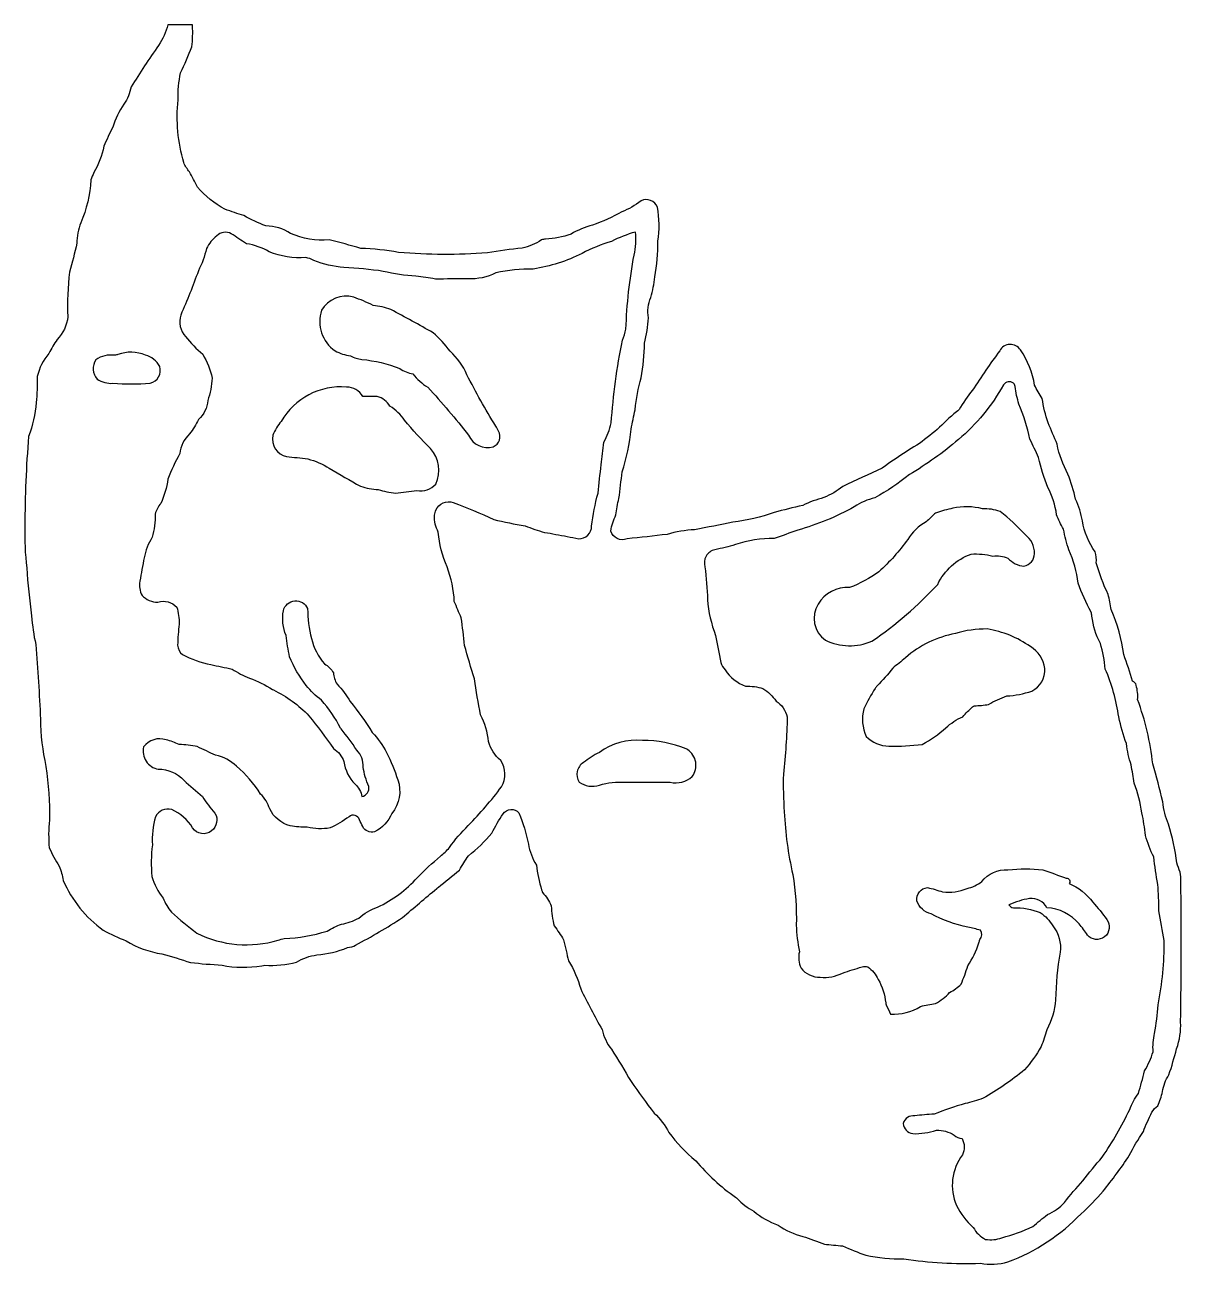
# Model space of a CAD drawing. Header units: millimetres. Extents: x 3.9 to 71.9, y 0.7 to 73.5.
import ezdxf

# ---------------------------------------------------------------- set-up
doc = ezdxf.new("R2010")
doc.units = ezdxf.units.MM
doc.layers.add('C7', color=7, linetype='Continuous')

msp = doc.modelspace()

# ---------------------------------------------------------------- linework, layer by layer
at = {"layer": 'C7'}
for points in [[(66.87, 42.523, -0.120641), (66.127, 44.34, 0.061895), (65.715, 45.612, 0.038564), (65.266, 47.095, -0.078168), (64.633, 48.843, 0.001653), (64.101, 50.101, -0.047253), (63.758, 51.542, -0.034357), (63.305, 52.323, 0.114038), (62.471, 54.39, 0.581688), (61.259, 54.333, 0.0106), (60.432, 53.199, -0.016846), (59.658, 52.025, 0.052365), (58.874, 50.882, -0.001454), (58.261, 50.382, -0.069715), (55.892, 48.492, 0.016141), (54.343, 47.438, 0.002203), (52.026, 46.371, -0.069623), (50.923, 45.71, 0.049423), (49.673, 45.256, 0.014042), (48.003, 44.832, -0.050497), (45.576, 44.27, -0.004667), (43.324, 43.827, 0.057546), (41.703, 43.553, -0.007358), (39.352, 43.295, -0.451213), (38.392, 43.745, -0.075003), (38.696, 44.69, -0.036254), (38.871, 45.661, 0.003591), (39.061, 47.219, 0.054277), (39.585, 49.738, 0.000749), (39.827, 50.88, -0.041972), (40.179, 52.761, 0.043104), (40.372, 54.782, 0.038823), (40.615, 56.28, -0.143898), (40.738, 57.479, 0.054186), (40.983, 58.681, 0.04672), (41.158, 60.78, 0.08321), (41.138, 62.784, 0.419603), (40.176, 63.161, -0.073392), (39.042, 62.504, -0.03401), (37.322, 61.722, 0.06469), (36.056, 61.201, -0.079171), (34.556, 60.9, 0.065504), (34.32, 60.858, -0.10531), (33.18, 60.38, 0.012505), (31.141, 60.102, -0.04256), (25.92, 60.125, 0.03522), (23.698, 60.355, 0.015775), (21.838, 60.856, -0.122714), (19.572, 61.236, 0.140581), (18.114, 61.684, -0.041803), (16.83, 62.284, -0.025982), (15.715, 62.662, -0.094141), (14.09, 63.962, 0.028182), (13.627, 64.855, -0.070595), (13.29, 65.4, -0.095795), (12.958, 69.084, -0.05666), (13.102, 70.68, 0.02153), (13.761, 72.211, 0.051865), (13.802, 73.442), (13.8, 73.5), (12.36, 73.5, -0.082774), (11.81, 72.29, 0.014109), (10.195, 69.847, -0.098038), (9.776, 68.835, 0.0761), (9.121, 67.481, 0.027885), (8.6, 66.359, -0.07196), (8.012, 64.81, 0.061162), (7.83, 64.38, -0.082967), (7.246, 61.865, 0.10774), (7.01, 60.657, -0.007825), (6.581, 58.97, 0.042517), (6.474, 56.34, -0.16976), (5.848, 55.004, 0.038325), (5.364, 54.185, 0.118), (4.672, 52.822, -0.031379), (4.615, 51.297, -0.069077), (4.169, 49.313, 0.020883), (3.955, 44.04, 0.039027), (4.06, 41.579, 0.01916), (4.347, 38.76, 0.03719), (4.59, 37.083, -0.009896), (4.865, 32.7, 0.053612), (5.191, 29.917, -0.038065), (5.403, 26.76, 0.056847), (5.387, 25.125, 0.048465), (5.97, 24.053, -0.052176), (6.206, 23.214, 0.136162), (8.561, 20.287, 0.030333), (9.901, 19.665, 0.095293), (12, 18.89, -0.019818), (13.688, 18.387, 0.010453), (15.54, 18.235, 0.092914), (17.878, 18.2, -0.006324), (18.06, 18.227), (18.06, 18.227, 0.085242), (19.919, 18.418, -0.10232), (21.118, 18.835, 0.07725), (22.92, 19.265, 0.074718), (23.395, 19.407), (23.395, 19.407, 0.020817), (26.144, 21.026, -0.004861), (28.163, 22.733, -0.004108), (28.257, 22.808), (28.257, 22.808, -0.000632), (29.497, 23.819, -0.014292), (30.024, 24.665, 0.050655), (31.401, 25.992, -0.03415), (32.061, 27.124, -0.50837), (32.99, 27.181, -0.054909), (33.549, 25.347, 0.090533), (34.018, 24.115, 0.035169), (34.323, 22.664, 0.024805), (34.381, 22.5), (34.381, 22.5, -0.097268), (34.896, 21.72, 0.060031), (35.068, 20.537, -0.031973), (35.623, 19.725, 0.010238), (35.917, 18.48, -0.070435), (36.624, 16.836, 0.017806), (37.885, 14.452, 0.10793), (38.426, 13.288, -0.009708), (39.583, 11.401, 0.009981), (40.944, 9.533, -0.084491), (41.806, 8.408, 0.063514), (43.383, 6.742, 0.066993), (45.726, 4.601, -0.022881), (45.82, 4.526), (45.82, 4.526, 0.082391), (46.798, 3.776, 0.092671), (48.233, 2.952, 0.090897), (49.678, 2.295, -0.023771), (50.948, 1.83, -0.002376), (52.022, 1.733, 0.024125), (53.384, 1.189, 0.059844), (55.621, 0.966, 0.043267), (60.118, 0.711, 0.110644), (61.734, 0.794, 0.114338), (66.046, 3.627, 0.031755), (67.328, 4.947, 0.030089), (68.869, 7.047, -0.032318), (69.702, 8.451, -0.030101), (70.202, 9.587, -0.158796), (70.56, 9.96, 0.03031), (70.834, 10.799, -0.12029), (71.205, 11.785, 0.015017), (71.655, 13.32, 0.099038), (71.893, 14.884, 0.006035), (71.908, 23.162, 0.032055), (71.872, 23.695), (71.872, 23.695, -0.034965), (71.672, 24.24, 0.0451), (71.179, 26.518, -0.084925), (70.841, 27.84, 0.017023), (70.248, 30.061, 0.062201), (69.363, 33.84, 0.087663), (69.28, 34.683, 0.252471), (69.06, 34.92, 0.017029), (68.55, 36.485), (68.55, 36.485, 0.067256), (67.815, 39.131, 0.028101), (67.63, 40.02, -0.045686), (66.934, 41.88, 0.08313), (66.87, 42.523)], [(23.612, 26.777, 0.54487), (23.01, 26.959, -0.051143), (21.895, 26.296, -0.096969), (20.549, 26.343, -0.049436), (19.552, 26.422, -0.22699), (18.344, 27.426, 0.119128), (17.808, 28.291, 0.080801), (16.39, 29.925, 0.139056), (15.163, 30.57, -0.010343), (14.085, 31.081, 0.042038), (13.019, 31.2, 0.048887), (12.251, 31.479, 0.324406), (10.931, 31.061, 0.42669), (11.792, 29.751, -0.214335), (13.309, 29.095, 0.009462), (14.383, 28.137, 0.036179), (15.127, 27.173, -0.377927), (14.919, 26.124, -0.442768), (13.814, 26.297, 0.157173), (12.581, 27.378, 0.356368), (11.629, 26.96, 0.082696), (11.448, 25.298, 0.058397), (11.423, 23.444, 0.095494), (12.073, 22.18, 0.083365), (12.569, 21.35, 0.027986), (14.064, 20.116, 0.191313), (18.838, 19.705, -0.02663), (19.2, 19.794), (19.2, 19.794, 0.064427), (21.719, 20.234, -0.04927), (22.56, 20.642), (22.56, 20.642, 0.074847), (23.574, 20.995), (23.574, 20.995, -0.094628), (24.674, 21.642, 0.098566), (27.029, 23.382, -0.025866), (28.375, 24.633, 0.039143), (28.907, 25.142), (28.907, 25.142, -0.05207), (30.016, 26.436, 0.030564), (31.973, 28.717, 0.293047), (31.921, 30.259, -0.146335), (31.208, 31.369, 0.089536), (30.744, 32.945, -0.015108), (30.381, 35.055, -0.004969), (29.791, 37.022, 0.014405), (29.602, 38.643, 0.000927), (29.195, 39.601, 0.080618), (28.774, 41.635, -0.088497), (28.255, 43.677, -0.142348), (28.04, 44.673, -0.073413), (28.118, 44.983), (28.118, 44.983, -0.389539), (29.134, 45.427, -0.014274), (31.515, 44.428, 0.024585), (33.356, 44.057, 0.02157), (34.498, 43.66, -0.017852), (35.16, 43.553, -0.004115), (36.506, 43.293, 0.416463), (37.268, 44.037, -0.038624), (37.646, 45.97, -0.002801), (37.828, 47.642, 0.004644), (37.993, 48.962, 0.062301), (38.42, 50.098, -0.031887), (39.076, 54.96, 0.065968), (39.282, 55.62), (39.282, 55.62, -0.0364), (39.765, 59.966, 0.089337), (39.84, 61.32, 0.047), (38.434, 60.769, 0.040234), (36.705, 60.067, -0.078481), (33.839, 59.147, 0.06012), (31.631, 58.913, -0.122609), (29.999, 58.563, 0.003163), (28.082, 58.555, 0.016874), (26.94, 58.73), (26.94, 58.73, -0.046833), (25.021, 59.009, 0.025371), (22.702, 59.233, -0.069768), (20.939, 59.645, 0.106204), (20.46, 59.814), (20.46, 59.814, -0.111088), (18.317, 60.163, 0.089044), (16.977, 60.631, -0.005738), (16.081, 61.224, 0.3312), (15.235, 61.089, 0.116852), (14.631, 60.352, -0.056517), (14.149, 59.037, -0.017439), (13.116, 56.443, 0.27964), (13.402, 55.174, 0.048114), (14.405, 54.135, -0.079927), (14.962, 52.741, -0.066838), (14.703, 51.416, -0.185692), (14.162, 50.299, -0.040416), (13.637, 49.453, 0.175671), (13.053, 48.299, 0.029765), (12.357, 46.8, -0.072598), (11.943, 45.372, 0.106848), (11.608, 44.743, -0.071709), (11.43, 43.378, 0.094585), (10.963, 42.18, 0.009215), (10.71, 40.798, 0.159998), (10.838, 39.961, 0.205009), (11.769, 39.57, -0.293982), (12.881, 39.274, -0.065099), (13.024, 38.28, 0.027563), (12.932, 37.039, 0.222965), (13.218, 36.485, 0.074201), (14.875, 35.899, 0.002625), (16.136, 35.639, 0.06315), (17.157, 35.109, -0.055808), (18.503, 34.439), (18.557, 34.408), (18.557, 34.408, -0.087495), (20.65, 32.894, -0.012553), (22.091, 30.969, -0.164885), (22.699, 30.194, 0.155696), (23.359, 28.867, -0.181018), (23.76, 28.14, 0.401493), (24.166, 28.743, -0.071507), (23.839, 29.878, 0.211904), (23.46, 30.872, 0.037366), (22.537, 32.116), (22.499, 32.165), (22.499, 32.165, 0.072876), (21.388, 33.805, -0.07611), (20.495, 34.67, -0.068105), (19.512, 36.359, -0.018606), (19.302, 37.615, -0.144395), (19.147, 39.064, -0.731137), (20.569, 39.187, 0.06058), (20.8, 37.435, 0.124281), (21.56, 35.94, -0.117793), (22.097, 35.423, 0.134667), (22.305, 34.748, -0.062778), (23.071, 33.722, -0.035924), (24.373, 31.904, -0.071228), (25.213, 30.726, -0.034196), (25.877, 29.122, -0.257619), (25.523, 27.156, -0.180825), (24.505, 26.074, -0.360328), (23.808, 26.376, 0.00927), (23.612, 26.777)], [(23.76, 53.831, -0.075089), (25.988, 53.294, 0.100111), (26.76, 52.98, 0.077918), (27.632, 52.2, -0.020863), (30.029, 49.383, 0.372637), (31.482, 48.703, 0.455461), (31.793, 49.62, -0.024125), (31.628, 49.92, -0.021973), (29.94, 52.93, 0.114495), (28.945, 54.317, 0.057872), (27.952, 55.398, 0.006439), (25.47, 56.763, 0.059807), (24.42, 57.007, 0.034804), (23.28, 57.489), (23.28, 57.489, 0.341288), (21.389, 56.72, 0.328605), (22.189, 54.337, 0.089831), (23.101, 54.043, 0.090118)], [(9.24, 54.075, 0.196609), (8.117, 53.811, 0.330671), (8.201, 52.675, 0.168705), (9.126, 52.431, 0.032014), (11.318, 52.435, 0.436142), (11.879, 53.418, 0.205943), (11.04, 54.086, 0.185642), (9.422, 54.123, -0.03627), (9.24, 54.075)], [(45.121, 35.581, 0.157139), (46.315, 34.63, -0.081363), (47.34, 34.496, -0.086784), (48.113, 33.754, -0.191128), (48.764, 32.824, -0.023432), (48.543, 29.466, 0.027104), (48.595, 27.24, 0.045588), (49.093, 23.559, -0.045806), (49.3, 20.578, 0.044701), (49.48, 19.02, 0.174936), (49.579, 18.06, 0.229121), (50.708, 17.52, 0.138513), (52.024, 17.765, -0.020825), (53.162, 18.128, -0.146214), (53.503, 18.129), (53.503, 18.129, -0.125994), (54.113, 17.4, -0.104763), (54.554, 16.017, 0.040453), (54.579, 15.9), (54.579, 15.9, -0.018079), (54.84, 15.36, 0.15329), (56.602, 15.808, -0.029695), (57.482, 15.982, 0.088883), (58.313, 16.628, 0.074565), (58.984, 17.118, 0.032558), (59.378, 18.198, 0.069514), (60.036, 19.548, 0.022518), (60.087, 19.74), (60.087, 19.74, 0.351126), (60.118, 20.295, 0.010743), (59.388, 20.458, -0.0751), (57.222, 21.248, -0.254825), (56.393, 22.016, -0.432226), (57.009, 22.794, -0.03064), (57.9, 22.535, 0.128128), (59.334, 22.739, 0.11538), (60.197, 23.151), (60.197, 23.151, -0.244648), (61.743, 23.831, -0.061046), (63.796, 23.836, -0.009627), (65.167, 23.337, -0.723675), (65.34, 23.04, -0.133675), (66.722, 21.928, -0.040332), (67.552, 20.912, -0.966701), (66.408, 19.999, 0.039698), (65.922, 20.657), (65.922, 20.657, 0.213377), (64.02, 21.6, 0.315517), (63.012, 22.147, 0.065786), (61.8, 21.78, 0.259145), (62.057, 21.597, -0.10868), (63.643, 21.321, -0.112747), (64.379, 20.54, -0.208391), (64.804, 18.988, 0.04011), (64.543, 16.2, -0.101912), (64.027, 14.44, -0.036081), (63.688, 13.445, -0.046487), (62.715, 12.079, -0.044203), (60.274, 10.41, -0.026377), (59.22, 10.097, 0.026785), (57.403, 9.473, 0.020567), (56.259, 9.38, 0.371864), (55.583, 8.93, 0.339013), (56.148, 8.331, 0.087439), (57.536, 8.537, -0.153493), (58.574, 8.24, 0.122282), (59.04, 8.04, -0.251821), (59.06, 7.085, 0.2668), (58.712, 4.111, 0.09627), (59.702, 2.823, 0.15688), (60.423, 2.119, 0.130223), (61.386, 2.214, 0.04312), (63.202, 2.873, -0.006818), (64.063, 3.578, 0.114632), (65.059, 4.281, -0.032036), (66.149, 5.558, -0.015242), (67.281, 6.953, 0.037689), (68.897, 9.746, -0.084675), (69.414, 10.693, 0.008347), (69.773, 12.015, 0.048875), (70.278, 13.14, -0.079784), (70.364, 14.225, 0.022633), (70.565, 15.9, 0.051732), (70.926, 19.679, 0.011619), (70.605, 21.43, 0.024922), (70.55, 22.98, -0.017962), (70.314, 24.592, -0.052621), (69.825, 25.862, 0.028325), (69.613, 27.18, 0.063436), (69.157, 28.928, 0.011663), (68.982, 30, -0.044006), (68.705, 31.253, -0.026785), (68.252, 32.82, 0.063547), (67.465, 35.636, 0.04491), (67.175, 37.14, -0.096544), (66.677, 38.753, 0.044881), (66.63, 38.983), (66.63, 38.983, -0.034385), (65.864, 40.68, 0.072141), (65.325, 42.64, -0.048406), (65.015, 43.861, -0.054733), (64.601, 44.704, 0.087608), (64.084, 46.314, -0.040299), (63.546, 48.066, -0.00333), (63.034, 49.153, 0.051536), (62.382, 51.209, -0.036739), (62.158, 52.243, 0.141478), (62.069, 52.445), (62.069, 52.445, 0.391991), (61.476, 52.34, -0.093054), (58.826, 49.124, -0.042097), (55.947, 47.062, -0.042411), (53.923, 45.7, 0.092466), (52.707, 45.168, -0.058442), (49.38, 43.8, -0.004578), (48, 43.309, 0.085283), (45.719, 42.952, -0.030935), (44.509, 42.65, 0.438403), (43.927, 41.64, -0.018173), (44.081, 39.713, 0.075929), (44.557, 37.614, -0.002555), (44.867, 36.028, 0.138866), (45.121, 35.581)], [(25.74, 45.971, 0.002917), (26.997, 46.139, 0.275997), (28.101, 46.509, 0.293419), (27.8, 48.6, -0.031429), (26.273, 50.261, 0.092506), (25.408, 51.083, 0.203669), (24.658, 51.65, 0.013288), (23.82, 51.66, 0.251067), (22.864, 52.212, 0.291691), (19.025, 50.19, 0.092936), (18.526, 49.373, 0.413956), (19.336, 48.123, -0.013394), (20.58, 47.982, -0.084212), (21.848, 47.435, 0.006216), (23.686, 46.377, 0.08093), (24.725, 46.192, 0.048479)], [(57.421, 44.766, -0.060186), (56.932, 44.296, 0.127219), (55.85, 43.255, -0.055823), (54.151, 41.358, -0.070804), (52.423, 40.426, 0.276745), (50.578, 39.458, 0.393364), (51.008, 37.327), (51.008, 37.327, 0.214622), (53.743, 37.273), (53.743, 37.273, 0.055409), (57.609, 40.608, -0.198257), (59.581, 42.393, -0.072026), (60.85, 42.28, -0.13879), (61.74, 42.153, 0.182437), (62.681, 41.677, 0.341618), (63.305, 42.417, 0.244488), (62.745, 43.538, 0.0459), (61.277, 44.893, 0.091189), (60.237, 45.06, 0.108966), (58.502, 45.091, 0.017725), (57.535, 44.823, 0.052868)], [(53.934, 34.498, 0.037627), (53.275, 33.299, 0.181589), (53.408, 31.678, 0.199605), (54.745, 31.109, 0.037358), (56.704, 31.206, 0.052987), (58.089, 32.174, -0.09808), (59.089, 32.829, -0.042129), (59.665, 33.414, -0.049956), (59.765, 33.479), (59.765, 33.479, 0.042539), (60.6, 33.558, -0.053838), (61.671, 34.053, 0.070708), (63.138, 34.345, 0.31349), (63.907, 35.672, 0.234975), (63.062, 36.956, 0.113523), (60.521, 37.992, 0.073556), (58.648, 37.73, 0.129949), (55.71, 36.302, -0.016822), (54.965, 35.688, -0.034327), (54.054, 34.647, 0.042133)], [(42.823, 30.953, 0.095144), (40.26, 31.44, 0.188254), (37.724, 30.735, 0.052484), (36.788, 30.139, 0.426322), (36.533, 28.995, 0.233891), (37.721, 28.808, -0.100707), (39.24, 28.984, 0.001562), (41.884, 28.984, 0.242501), (43.185, 29.321, 0.426309), (42.913, 30.896, 0.015501)]]:
    msp.add_lwpolyline(points, format="xyb", close=True, dxfattribs=at)

doc.saveas('drawing.dxf')
